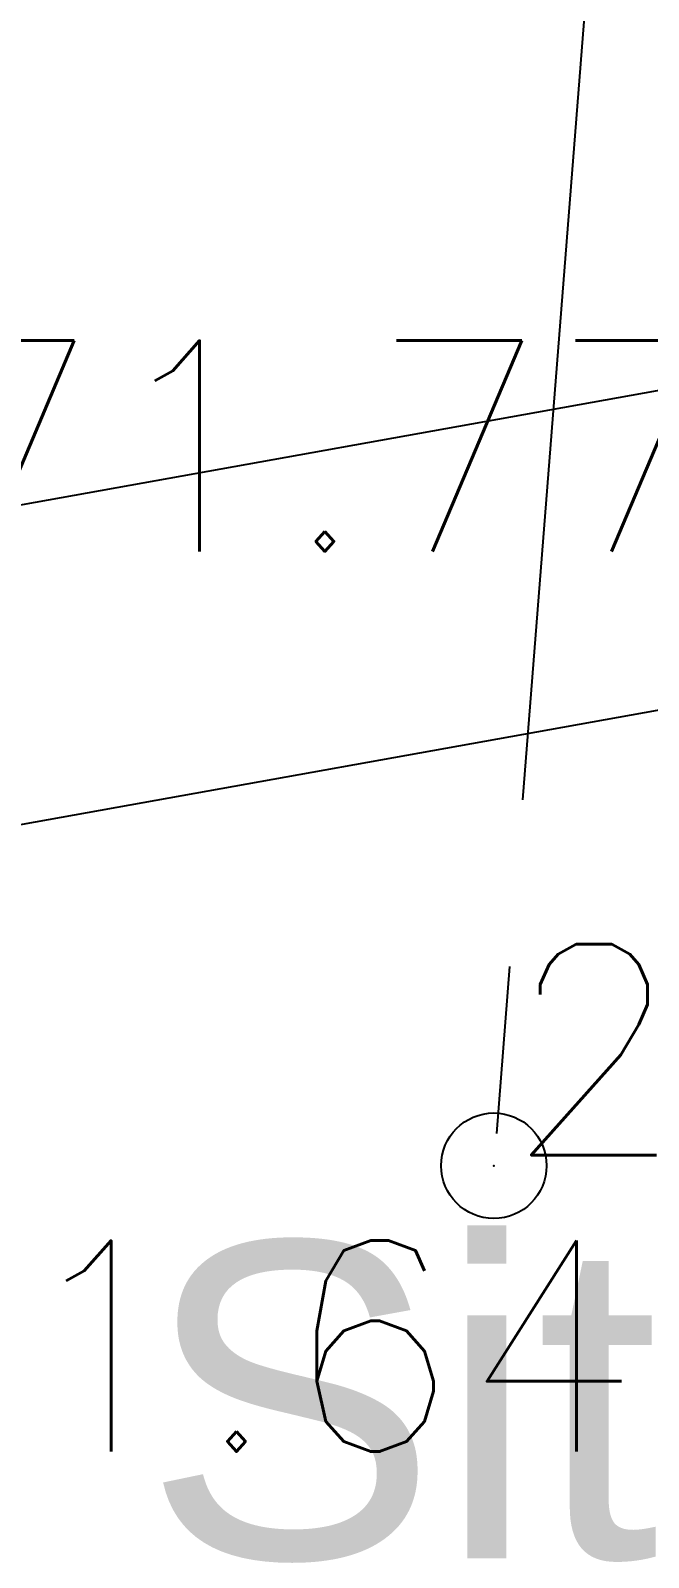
# Model space of a CAD drawing. Header units: millimetres. Extents: x 524954 to 526204, y 9523489 to 9524010.
# Drawn here: x 525728.71 to 525731.63, y 9523629.19 to 9523636.43 of the extents above; entities that cross this region are included whole.
import ezdxf

# ---------------------------------------------------------------- set-up
doc = ezdxf.new("R2010")
doc.units = ezdxf.units.MM
doc.header["$PDMODE"] = 32
doc.header["$PDSIZE"] = 0.5
doc.linetypes.add('AXES2', pattern=[28.575, 19.05, -3.175, 3.175, -3.175])
doc.linetypes.add('CACHE2', pattern=[4.7625, 3.175, -1.5875])
for name, color, linetype in [('Axe_Piste', 3, 'AXES2'), ('PLUME_5', 6, 'Continuous'), ('PLUME_6', 2, 'Continuous'), ('TopoAlt', 3, 'Continuous'), ('TOPOJIS', 7, 'Continuous'), ('Toponomie', 7, 'CACHE2')]:
    doc.layers.add(name, color=color, linetype=linetype)
doc.styles.add('Simplex 1.0', font='Simplex.shx', dxfattribs={"width": 0.99, "height": 1})
doc.styles.get("Standard").update_dxf_attribs({"font": 'arial.ttf'})

# ---------------------------------------------------------------- blocks, each defined once
blk = doc.blocks.new('TCPOINT M')
at = {"color": 0}
blk.add_point((0, 0), dxfattribs=at)
at = {"layer": 'TopoAlt', "style": 'Simplex 1.0', "width": 0.99}
blk.add_attdef('ALT', (0.15, 0.15), '', height=1, dxfattribs=at)

msp = doc.modelspace()

# ---------------------------------------------------------------- linework, layer by layer
at = {"layer": 'Axe_Piste', "ltscale": 0.25, "flags": 128}
msp.add_lwpolyline([(525735.7018, 9523708.807), (525733.7118, 9523685.4745), (525732.2222, 9523667.3913), (525731.5374, 9523639.1411), (525730.9016, 9523631.0452)], dxfattribs=at)
at = {"layer": 'PLUME_5'}
msp.add_lwpolyline([(525865.9506, 9523676.017), (525857.2293, 9523671.8711), (525848.5079, 9523667.7252), (525839.7502, 9523664.0779), (525839.2879, 9523663.5429), (525830.5302, 9523659.8956), (525821.2374, 9523656.7107), (525811.981, 9523653.027), (525811.981, 9523653.027), (525802.6882, 9523649.8421), (525793.359, 9523647.1558), (525784.0298, 9523644.4695), (525783.5312, 9523644.4331), (525774.202, 9523641.7468), (525764.8364, 9523639.5592), (525755.4708, 9523637.3716), (525754.9721, 9523637.3352), (525745.5701, 9523635.6463), (525735.6694, 9523633.9209), (525726.2675, 9523632.232), (525726.2675, 9523632.232), (525716.3304, 9523631.0053), (525706.3569, 9523630.2773)], dxfattribs=at)
at = {"layer": 'PLUME_6'}
msp.add_lwpolyline([(525856.6214, 9523673.3307), (525847.9001, 9523669.1848), (525839.1787, 9523665.0389), (525838.6801, 9523665.0025), (525829.9223, 9523661.3553), (525820.666, 9523657.6716), (525811.3732, 9523654.4867), (525811.3732, 9523654.4867), (525802.0804, 9523651.3017), (525792.7512, 9523648.6154), (525783.422, 9523645.9291), (525783.422, 9523645.9291), (525774.0928, 9523643.2429), (525764.2285, 9523641.0188), (525754.8629, 9523638.8312), (525754.8629, 9523638.8312), (525744.9622, 9523637.1059), (525735.5603, 9523635.417), (525726.1583, 9523633.728), (525725.6596, 9523633.6916), (525716.2212, 9523632.5014), (525706.2477, 9523631.7734)], dxfattribs=at)

# ---------------------------------------------------------------- block references
at = {"layer": 'TOPOJIS'}
ref = msp.add_blockref('TCPOINT M', (525727.2931, 9523633.908, 271.77), dxfattribs=at)
ref.add_attrib('ALT', '271.77', (525727.3431, 9523633.958, 271.77), dxfattribs={"layer": 'TopoAlt', "height": 1, "style": 'Simplex 1.0', "width": 0.99})
ref = msp.add_blockref('TCPOINT M', (525730.9016, 9523631.0452, 271.61), dxfattribs=at)
ref.add_attrib('ALT', '271.61', (525730.9516, 9523631.0952, 271.61), dxfattribs={"layer": 'TopoAlt', "height": 1, "style": 'Simplex 1.0', "width": 0.99})
ref = msp.add_blockref('TCPOINT M', (525726.8736, 9523629.64, 271.64), dxfattribs=at)
ref.add_attrib('ALT', '271.64', (525726.9236, 9523629.69, 271.64), dxfattribs={"layer": 'TopoAlt', "height": 1, "style": 'Simplex 1.0', "width": 0.99})

# ---------------------------------------------------------------- texts
at = {"layer": 'Toponomie', "insert": (525716.4306, 9523630.6833), "char_height": 1.5, "width": 40.173762, "attachment_point": 1}
msp.add_mtext('\\pxqc;Site Touristique \\PLes Rapides', dxfattribs=at)

doc.saveas('drawing.dxf')
